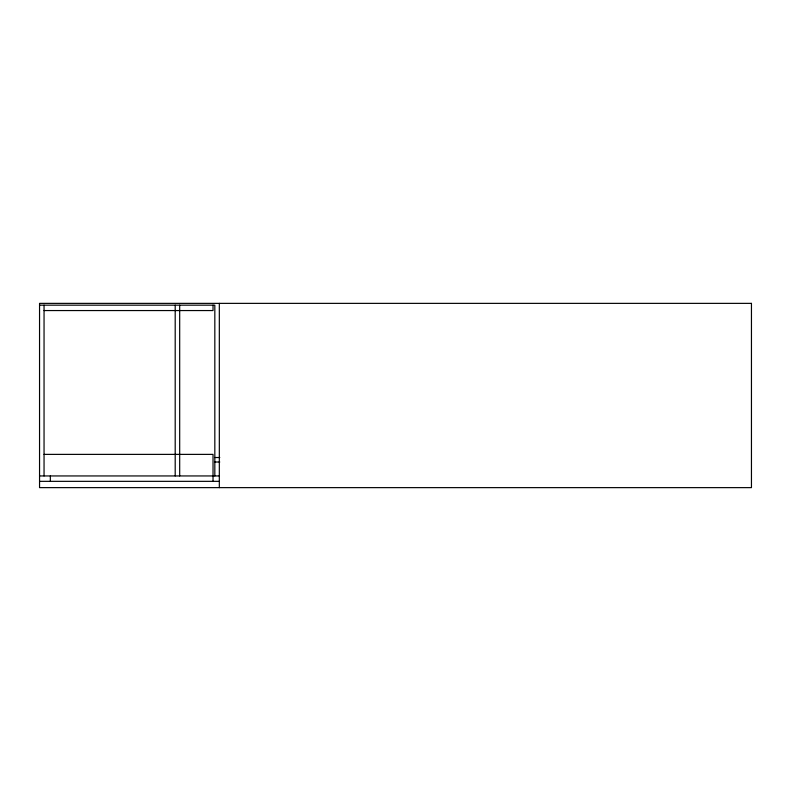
<?xml version="1.0" encoding="UTF-8"?>
<svg xmlns="http://www.w3.org/2000/svg" width="791" height="791" viewBox="0 0 791 791"><rect width="100%" height="100%" fill="white"/><g stroke="black" fill="none" stroke-linecap="round" stroke-linejoin="round"><path stroke-width="1.19" d="M39.55 305.168L214.826 305.168L214.826 475.945M44.049 310.556L213.026 310.556L213.026 305.168M44.049 454.38L213.026 454.38L213.026 481.343M214.826 457.524L219.769 457.524M214.826 462.013L219.769 462.013M39.55 475.945L219.028 475.945M39.55 481.343L219.028 481.343M219.325 303.368L219.325 487.632M179.686 305.168L179.686 475.945M175.197 305.168L175.197 475.945M50.337 475.945L50.337 481.343M44.049 305.168L44.049 475.945M751.45 303.368L39.55 303.368L39.55 487.632L751.45 487.632L751.45 303.368"/></g></svg>
